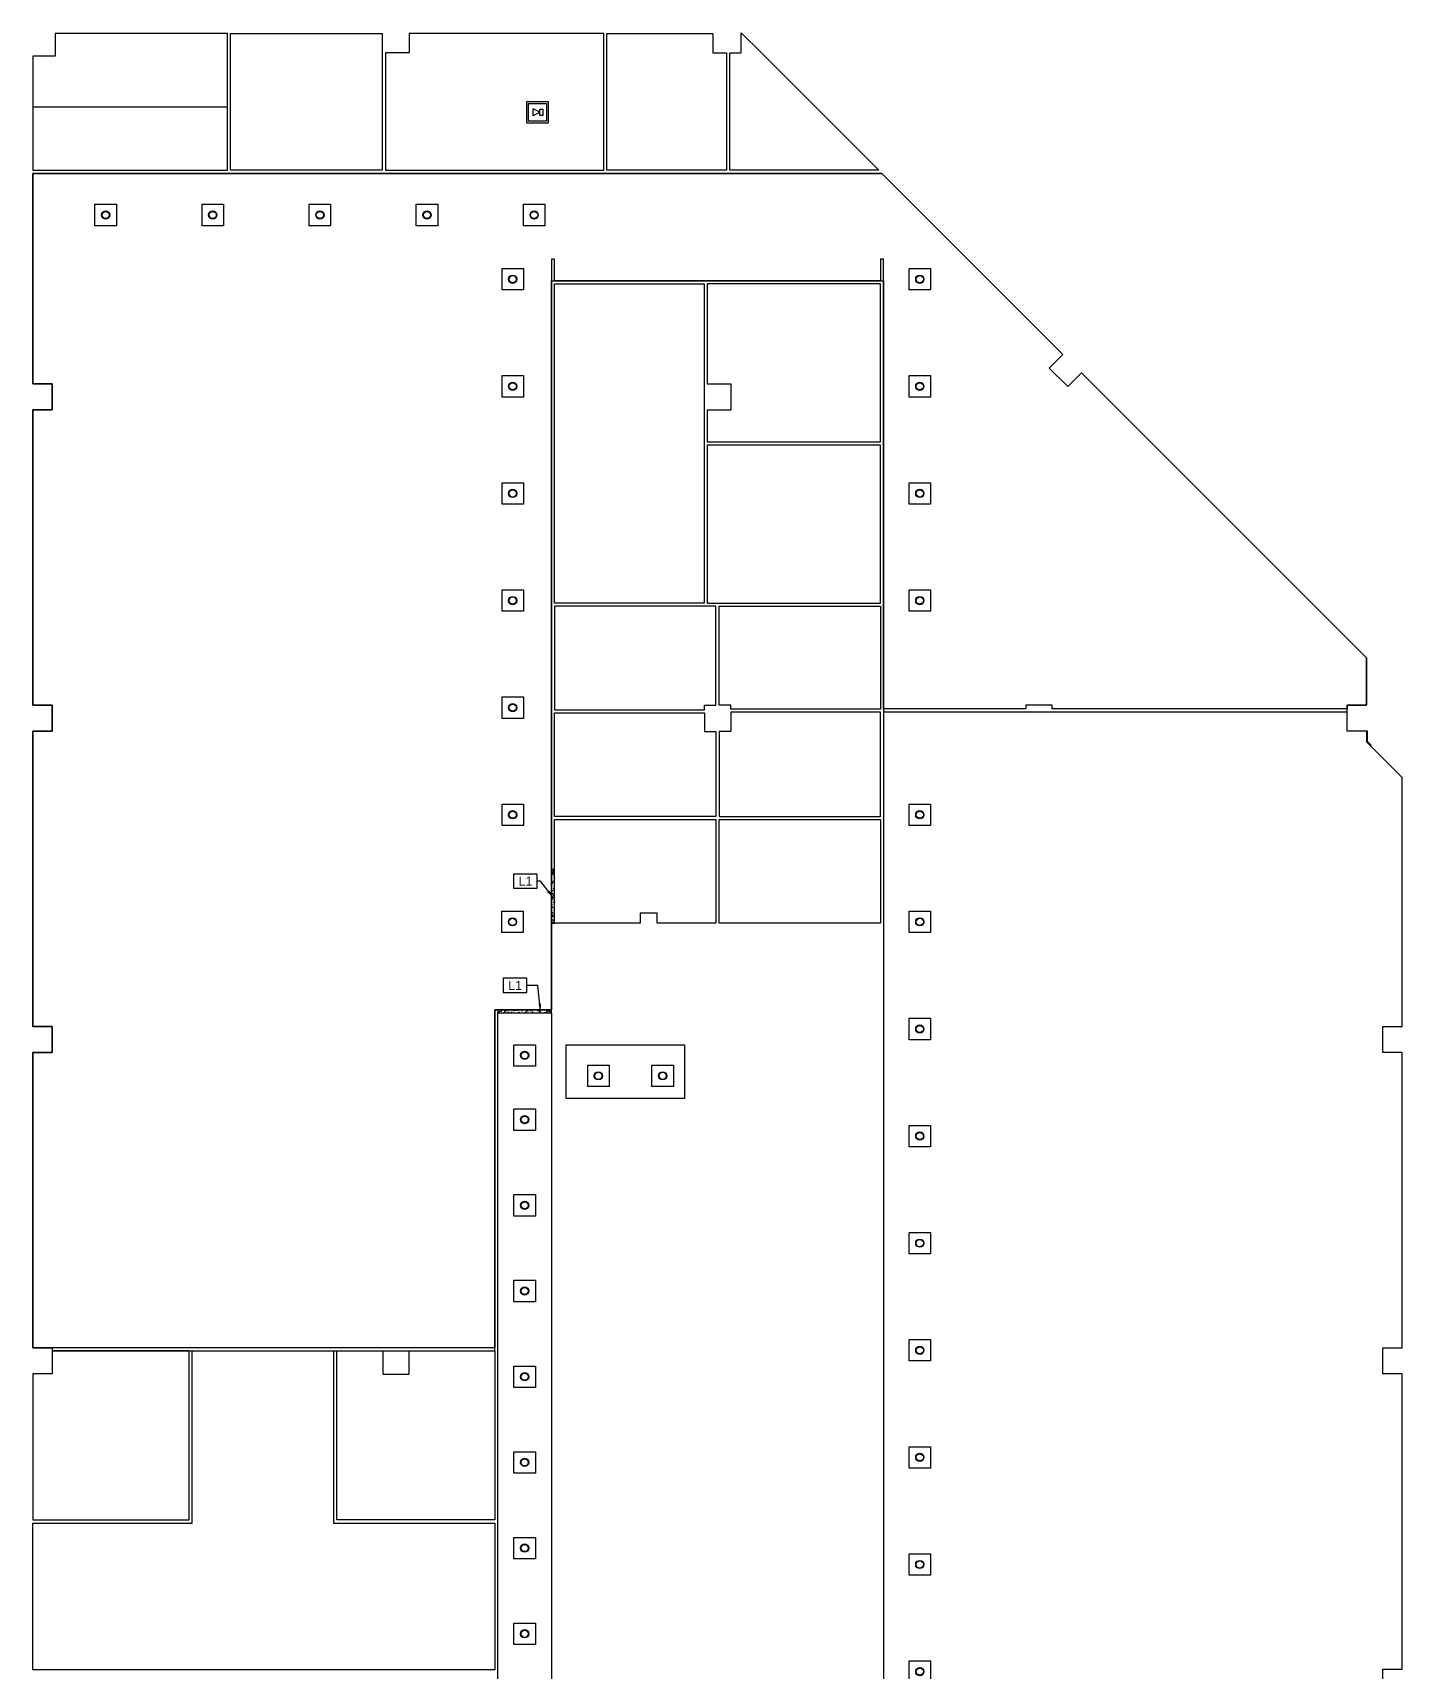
# Model space of a CAD drawing. Header units: inches. Extents: x 12 to 4427, y 13 to 4428.
# Drawn here: x 2893 to 4427, y 2592 to 4428 of the extents above; entities that cross this region are included whole.
import ezdxf
from ezdxf.enums import TextEntityAlignment as Align

# ---------------------------------------------------------------- set-up
doc = ezdxf.new("R2010")
doc.units = ezdxf.units.IN
doc.header["$LTSCALE"] = 96
doc.header["$MEASUREMENT"] = 0
for name, color, linetype in [('A-Anno-Clng', 7, 'Continuous'), ('A-Clng-Grid-Exst', 11, 'Continuous'), ('A-Clng-Patt', 13, 'Continuous'), ('A-Lite-Exst', 55, 'Continuous')]:
    doc.layers.add(name, color=color, linetype=linetype)
doc.styles.add('XFINE_1-8', font='swissl.ttf', dxfattribs={"height": 10})
doc.dimstyles.new('OTJ_1-8', dxfattribs={"dimscale": 96, "dimtxt": 0.09375, "dimasz": 0.09375, "dimexe": 0.0625, "dimexo": 0.15625, "dimgap": 0.046875, "dimtad": 1, "dimdec": 1, "dimzin": 3, "dimdsep": 46, "dimlunit": 4, "dimtxsty": 'XFINE_1-8', "dimblk": 'ARCHTICK', "dimcen": 0.09, "dimdle": 0.0625, "dimclrd": 15, "dimclre": 15, "dimclrt": 7, "dimadec": 0, "dimazin": 0, "dimtfac": 0.75, "dimtdec": 1, "dimtix": 1, "dimtmove": 1, "dimatfit": 3, "dimfxl": 1, "dimfrac": 1, "dimtolj": 1, "dimtzin": 0, "dimarcsym": 0})

# ---------------------------------------------------------------- blocks, each defined once
blk = doc.blocks.new('A$C26354C7F')
for radius in [4.62, 4]:
    blk.add_circle((4.6, 13.8), radius)
at = {"layer": 'DefPoints'}
blk.add_lwpolyline([(-7.4, 25.8), (16.6, 25.8), (16.6, 1.8), (-7.4, 1.8)], close=True, dxfattribs=at)
blk = doc.blocks.new('proj')
for points in [[(0, -24), (24, -24), (24, 0), (0, 0)], [(2, -22), (22, -22), (22, -2), (2, -2)], [(8.4, -18), (15.6, -18), (15.6, -14.6), (8.4, -14.6)]]:
    blk.add_lwpolyline(points, close=True)
for points in [[(12, -14.6), (8.2, -7.1)], [(15.8, -7.1), (8.2, -7.1)], [(12, -14.6), (15.8, -7.1)]]:
    blk.add_lwpolyline(points)
blk = doc.blocks.new('Plan Note Tag')
blk.add_lwpolyline([(28.1, 1.1), (54.7, 1.1), (54.7, 17.1), (28.1, 17.1)], close=True)
at = {"style": 'XFINE_1-8'}
blk.add_attdef('MULTI-NOTE', text='', height=10, dxfattribs=at).set_placement((41.4, 9.1), align=Align.MIDDLE_CENTER)
blk = doc.blocks.new('_ArchTick')
at = {"color": 0, "linetype": 'ByBlock', "const_width": 0.15}
blk.add_lwpolyline([(-0.5, -0.5), (0.5, 0.5)], dxfattribs=at)

msp = doc.modelspace()

# ---------------------------------------------------------------- hatches: boundary and pattern name
at = {"layer": 'A-Clng-Patt'}
h = msp.add_hatch(dxfattribs=at)
h.set_pattern_fill('AR-SAND', color=256, scale=3, angle=90, style=0)
h.set_pattern_definition([(127.5, (6807.4907, 16.5077), (-5.7804713, -0.18898), [0, -4.56, 0, -5.1, 0, -4.875]), (97.5, (6807.491, 16.508), (-8.466438, 5.30933), [0, -2.46, 0, -4.11, 0, -1.575]), (57.5, (6807.4907, 12.8177), (-0.016977, 9.3424256), [0, -1.5, 0, -5.4, 0, -7.05]), (47.5, (6807.491, 12.818), (-2.633027, 9.01838), [0, -0.75, 0, -3.54, 0, -4.05])])
h.paths.add_polyline_path([(3477.49, 3430.5), (3477.49, 3490.5), (3473.99, 3490.5), (3473.99, 3430.5)])
h = msp.add_hatch(dxfattribs=at)
h.set_pattern_fill('AR-SAND', color=256, scale=3, style=0)
h.paths.add_polyline_path([(3413.99, 3330), (3473.99, 3330), (3473.99, 3333.5), (3413.99, 3333.5)])

# ---------------------------------------------------------------- linework, layer by layer
at = {"layer": 'A-Clng-Grid-Exst'}
msp.add_line((2892.98, 4345.03), (3111.05, 4345.03), dxfattribs=at)
for points in [[(3111.05, 4427.02), (2918.12, 4427.02), (2918.12, 4401.88), (2892.98, 4401.88), (2892.98, 4384.38), (2892.98, 4273.96), (3111.05, 4273.96)], [(3114.55, 4427.02), (3284.49, 4427.02), (3284.49, 4273.96), (3114.55, 4273.96)], [(3532.55, 4427.01), (3314.62, 4427.01), (3314.62, 4405.38), (3287.99, 4405.38), (3287.99, 4348.04), (3287.99, 4273.96), (3532.55, 4273.96)], [(3536.05, 4427.01), (3654.68, 4427.01), (3654.68, 4405.37), (3670.18, 4405.35), (3670.18, 4273.96), (3536.05, 4273.96)], [(3840.59, 4273.96), (3673.68, 4273.96), (3673.68, 4405.35), (3686.62, 4405.37), (3686.62, 4428.01), (3709.2, 4405.35)], [(2892.99, 2954.75), (2892.99, 3285.37), (2914.62, 3285.37), (2914.62, 3314.62), (2892.99, 3314.62), (2892.99, 3645.37), (2914.62, 3645.37), (2914.62, 3674.62), (2892.99, 3674.62), (2893.08, 4005.37), (2914.62, 4005.37), (2914.62, 4034.62), (2892.98, 4034.62), (2892.98, 4270.46), (3402.49, 4270.46), (3402.49, 4270.46), (3844.09, 4270.46), (4046.92, 4067.62), (4031.62, 4052.33), (4052.31, 4031.64), (4067.61, 4046.94), (4387.01, 3727.54), (4387.01, 3674.63), (4365.37, 3674.63), (4365.37, 3670.5), (4034.75, 3670.5), (4034.75, 3674.75), (4005.25, 3674.75), (4005.25, 3670.5), (3846, 3670.5), (3845.99, 4174.25), (3842.49, 4174.25), (3842.49, 4150.25), (3477.49, 4150.25), (3477.49, 4174.25), (3473.99, 4174.25), (3473.99, 3333.5), (3410.49, 3333.5), (3410.49, 2954.75), (2892.99, 2954.75)], [(3645, 3789), (3477.49, 3789), (3477.49, 4146.75), (3645, 4146.75)], [(3842.49, 4146.75), (3648.5, 4146.75), (3648.5, 4034.75), (3674.75, 4034.75), (3674.75, 4005.25), (3648.5, 4005.25), (3648.5, 3969.62), (3842.49, 3969.62)], [(3842.5, 3966.12), (3648.5, 3966.12), (3648.5, 3789), (3842.5, 3789)], [(3477.49, 3669.5), (3645.25, 3669.5), (3645.25, 3674.75), (3658.24, 3674.75), (3658.24, 3785.5), (3477.49, 3785.5)], [(3661.74, 3785.5), (3842.5, 3785.5), (3842.5, 3670.25), (3674.75, 3670.25), (3674.75, 3674.75), (3661.74, 3674.75)], [(3477.49, 3666), (3645.25, 3666), (3645.25, 3645.25), (3658.24, 3645.25), (3658.24, 3550), (3477.49, 3550)], [(3842.5, 3666.75), (3674.75, 3666.75), (3674.75, 3645.25), (3661.74, 3645.25), (3661.74, 3550), (3842.5, 3550)], [(3477.49, 3546.5), (3658.24, 3546.5), (3658.24, 3430.5), (3592.49, 3430.5), (3592.49, 3441.5), (3573.49, 3441.5), (3573.49, 3430.5), (3477.49, 3430.5)], [(3661.74, 3546.5), (3842.5, 3546.5), (3842.5, 3430.5), (3661.74, 3430.5)], [(3473.99, 2561.5), (3413.99, 2561.5), (3413.99, 3330), (3473.99, 3330)], [(3490.62, 3294), (3622.99, 3294), (3622.99, 3234), (3490.62, 3234)], [(2892.99, 2761.75), (3067.99, 2761.75), (3067.99, 2951.25), (2914.62, 2951.25), (2914.62, 2925.37), (2892.99, 2925.37)], [(3410.49, 2594.04), (2892.99, 2594.04), (2892.99, 2758.25), (3071.49, 2758.25), (3071.49, 2951.25), (3229.99, 2951.25), (3229.99, 2758.25), (3410.49, 2758.25)], [(3410.49, 2761.75), (3233.49, 2761.75), (3233.49, 2951.25), (3285.25, 2951.25), (3285.25, 2925.25), (3314.75, 2925.25), (3314.75, 2951.25), (3410.49, 2951.25)]]:
    msp.add_lwpolyline(points, close=True, dxfattribs=at)
for points in [[(4405.37, 2565.37), (4405.37, 2594.62), (4427.01, 2594.62), (4427.01, 2925.37), (4405.37, 2925.37), (4405.37, 2954.62), (4427.01, 2954.62), (4427.01, 3285.37), (4405.37, 3285.37), (4405.37, 3314.62), (4427.01, 3314.62), (4427.01, 3593.62), (4391.52, 3629.11), (4392.22, 3629.82), (4388.01, 3634.03), (4388.01, 3645.38), (4365.37, 3645.38), (4365.37, 3674.63), (4387.01, 3674.63), (4387.01, 3727.54), (4067.61, 4046.94), (4052.31, 4031.64), (4031.62, 4052.33), (4046.92, 4067.62), (3844.09, 4270.46), (3844.09, 4270.46), (3415.96, 4270.46), (2892.98, 4270.46), (2892.98, 4137.76), (2892.98, 4034.62), (2914.62, 4034.62), (2914.62, 4005.37), (2892.99, 4005.37), (2892.99, 3674.62), (2914.62, 3674.62), (2914.62, 3645.37), (2892.99, 3645.37), (2892.99, 3314.62), (2914.62, 3314.62), (2914.62, 3285.37), (2892.99, 3285.37), (2892.99, 2954.62), (2914.62, 2954.62), (2914.62, 2951.25), (3285.25, 2951.25), (3410.49, 2951.26), (3410.49, 3333.5), (3473.99, 3333.5), (3474.08, 4150.25), (3846.07, 4150.25), (3846.07, 1212.37)], [(4405.37, 2565.37), (4405.37, 2594.62), (4427.01, 2594.62), (4427.01, 2925.37), (4405.37, 2925.37), (4405.37, 2954.62), (4427.01, 2954.62), (4427.01, 3285.37), (4405.37, 3285.37), (4405.37, 3314.62), (4427.01, 3314.62), (4427.01, 3593.62), (4387.23, 3633.39), (4387.23, 3645.38), (4365.37, 3645.38), (4365.37, 3667), (3846, 3667), (3845.99, 2408)]]:
    msp.add_lwpolyline(points, dxfattribs=at)
at = {"layer": 'A-Clng-Patt'}
for points in [[(3477.49, 3430.5), (3477.49, 3490.5), (3473.99, 3490.5), (3473.99, 3430.5)], [(3413.99, 3330), (3473.99, 3330), (3473.99, 3333.5), (3413.99, 3333.5)]]:
    msp.add_lwpolyline(points, close=True, dxfattribs=at)

# ---------------------------------------------------------------- block references
at = {"layer": 'A-Anno-Clng'}
for p in [(3403.44, 3468.38), (3391.87, 3351.59)]:
    msp.add_blockref('Plan Note Tag', p, dxfattribs=at).add_auto_attribs({'MULTI-NOTE': 'L1'})
at = {"layer": 'A-Lite-Exst', "xscale": -1, "rotation": 89.99999999999993}
msp.add_blockref('proj', (3446.27, 4350.89), dxfattribs=at)
at = {"layer": 'A-Lite-Exst'}
for p in [(2970, 4210.08), (3090, 4210.08), (3210, 4210.08), (3330, 4210.08), (3450, 4210.08), (3426, 4138.08), (3882, 4138.08), (3426, 4018.08), (3882, 4018.08), (3426, 3898.08), (3882, 3898.08), (3426, 3778.08), (3882, 3778.08), (3426, 3658.08), (3426, 3538.08), (3882, 3538.08), (3425.75, 3418.08), (3882, 3418.08), (3882, 3298.08), (3439.37, 3268.46), (3521.99, 3245.58), (3593.99, 3245.58), (3439.37, 3196.46), (3882, 3178.08), (3439.37, 3100.46), (3882, 3058.08), (3439.37, 3004.46), (3882, 2938.08), (3439.37, 2908.46), (3439.37, 2812.46), (3882, 2818.08), (3439.37, 2716.46), (3882, 2698.08), (3439.37, 2620.46), (3882, 2578.08)]:
    msp.add_blockref('A$C26354C7F', p, dxfattribs=at)

# ---------------------------------------------------------------- leaders
at = {"layer": 'A-Anno-Clng'}
for points in [[(3476.19, 3458.91), (3461.56, 3477.49), (3458.17, 3477.49)], [(3461.85, 3331.52), (3458.8, 3360.7), (3446.6, 3360.7)]]:
    msp.add_leader(points, dimstyle='OTJ_1-8', dxfattribs=at)

doc.saveas('drawing.dxf')
